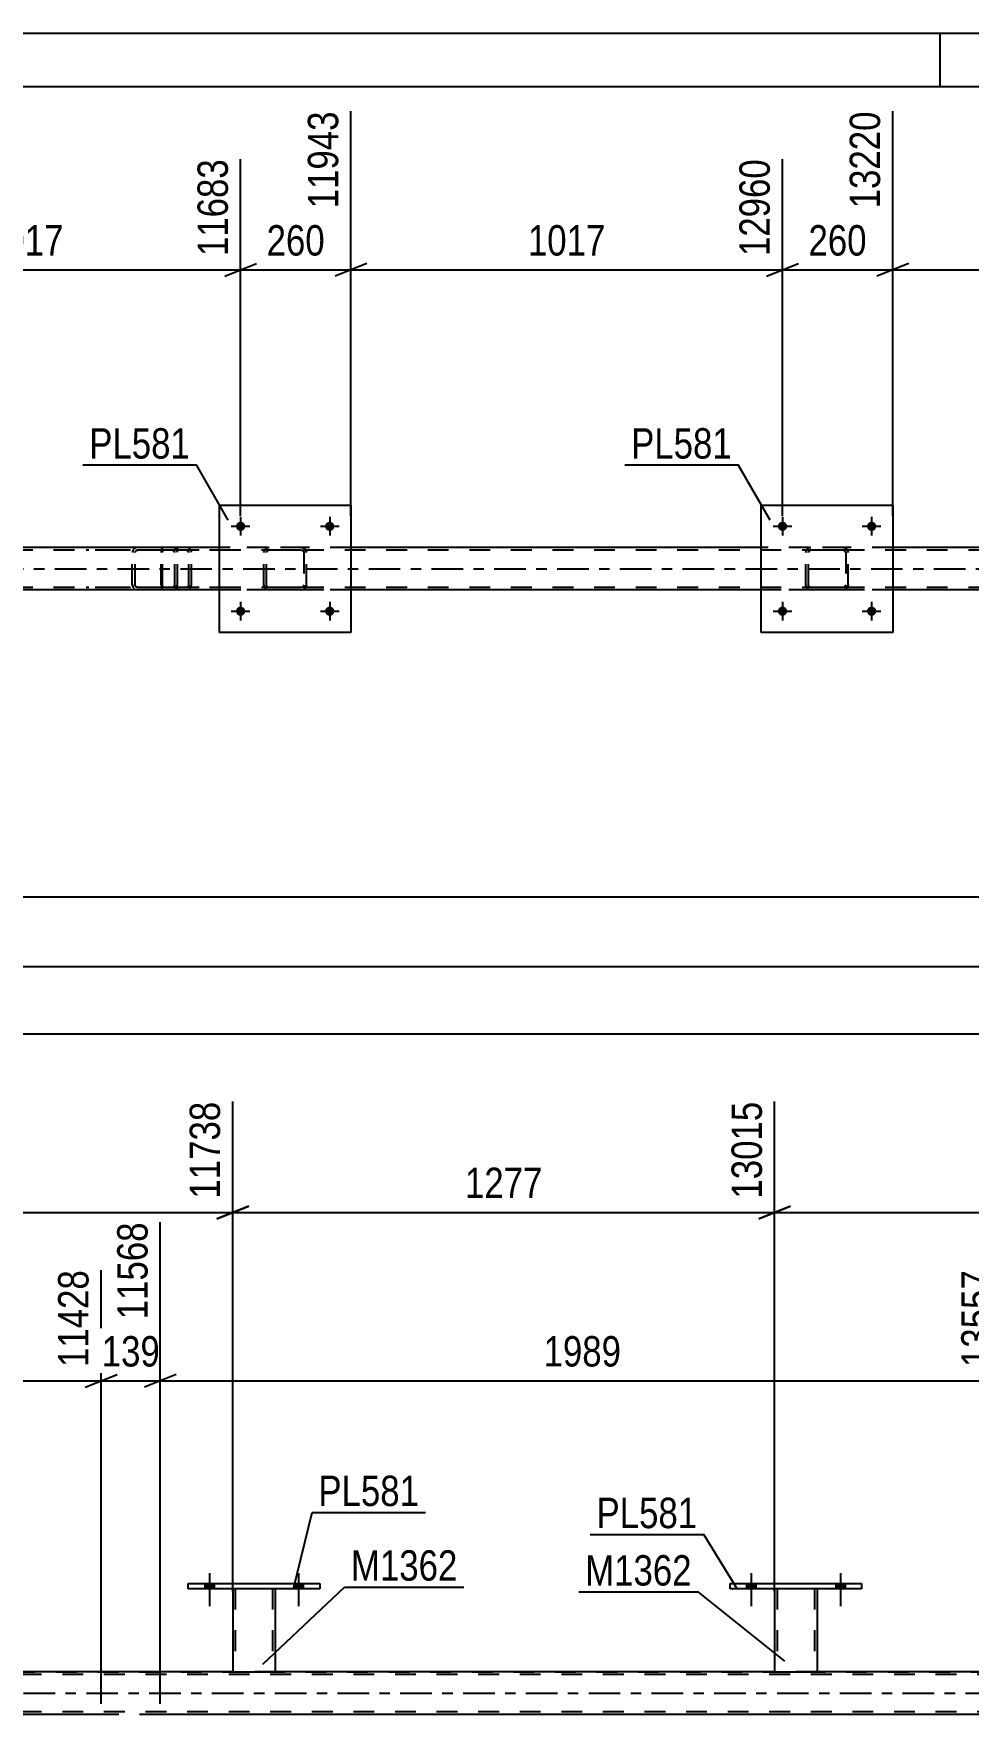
# Model space of a CAD drawing. Header units: millimetres. Extents: x 0 to 841, y 0 to 594.
# Drawn here: x 545.5 to 633.7, y 435.6 to 594 of the extents above; entities that cross this region are included whole.
import ezdxf

# ---------------------------------------------------------------- set-up
doc = ezdxf.new("R2010")
doc.units = ezdxf.units.MM
doc.linetypes.add('DXK_LINE_DOT2', pattern=[3.9198, 1.9599, -1.9599])
doc.linetypes.add('DXK_LINE_DOT3', pattern=[5.9187, 2.979, -0.9799, 0.9799, -0.9799])
doc.styles.add('Arial Narrow', font='ARIALN.TTF', dxfattribs={"height": 0.2})

# ---------------------------------------------------------------- blocks, each defined once
blk = doc.blocks.new('Unknown-275727060-1137')
at = {"color": 5, "linetype": 'Continuous'}
for p, q in [((841, 594), (0, 594)), ((631, 589), (631, 594)), ((836, 589), (5, 589))]:
    blk.add_line(p, q, dxfattribs=at)
blk = doc.blocks.new('Part-275727060-8220 - 3346')
at = {"color": 2, "linetype": 'Continuous'}
for p, q in [((614.13, 537.58), (614.13, 549.58)), ((614.13, 549.58), (626.53, 549.58)), ((626.53, 549.58), (626.53, 537.58)), ((626.53, 537.58), (614.13, 537.58))]:
    blk.add_line(p, q, dxfattribs=at)
blk = doc.blocks.new('Part-275727060-3447 - 3346')
at = {"color": 7, "linetype": 'DXK_LINE_DOT2'}
for p, q in [((557.57, 545.29), (557.55, 545.1)), ((557.55, 542.06), (557.55, 545.1)), ((557.63, 545.44), (557.57, 545.29)), ((557.72, 545.54), (557.63, 545.44)), ((557.69, 545.1), (557.7, 545.19)), ((557.69, 542.06), (557.69, 545.1)), ((557.7, 545.19), (557.73, 545.27)), ((557.82, 545.58), (557.72, 545.54)), ((557.73, 545.27), (557.77, 545.32)), ((557.77, 545.32), (557.82, 545.34)), ((564.08, 545.58), (557.82, 545.58)), ((564.08, 545.34), (557.82, 545.34)), ((559.1, 545.34), (559.1, 545.58)), ((560.11, 545.54), (559.91, 545.58)), ((559.91, 545.34), (560.01, 545.32)), ((560.01, 545.32), (560.09, 545.27)), ((560.09, 545.27), (560.15, 545.19)), ((560.15, 545.19), (560.17, 545.1)), ((560.17, 542.06), (560.17, 545.1)), ((560.38, 545.27), (560.38, 545.29)), ((560.42, 545.1), (560.38, 545.27)), ((560.42, 542.06), (560.42, 545.1)), ((557.55, 542.06), (557.57, 541.88)), ((557.57, 541.88), (557.63, 541.72)), ((557.63, 541.72), (557.72, 541.62)), ((557.7, 541.97), (557.69, 542.06)), ((557.73, 541.89), (557.7, 541.97)), ((557.72, 541.62), (557.82, 541.58)), ((557.77, 541.84), (557.73, 541.89)), ((557.82, 541.82), (557.77, 541.84)), ((564.08, 541.82), (557.82, 541.82)), ((559.1, 541.58), (559.1, 541.82)), ((560.01, 541.84), (559.91, 541.82)), ((559.91, 541.58), (560.11, 541.62)), ((560.09, 541.89), (560.01, 541.84)), ((560.15, 541.97), (560.09, 541.89)), ((560.17, 542.06), (560.15, 541.97)), ((560.38, 541.88), (560.4, 541.97)), ((560.4, 541.97), (560.42, 542.06)), ((564.08, 541.58), (557.82, 541.58))]:
    blk.add_line(p, q, dxfattribs=at)
for centre, start, end in [((559.93, 545.09), 23.8494, 68.8059), ((559.93, 542.08), 291.1941, 336.1506)]:
    blk.add_arc(centre, 0.492, start, end, dxfattribs=at)
blk = doc.blocks.new('Part-275727060-8218 - 3346')
at = {"color": 2, "linetype": 'Continuous'}
for p, q in [((563.05, 537.58), (563.05, 549.58)), ((563.05, 549.58), (575.45, 549.58)), ((575.45, 549.58), (575.45, 537.58)), ((575.45, 537.58), (563.05, 537.58))]:
    blk.add_line(p, q, dxfattribs=at)
blk = doc.blocks.new('Part-275727060-3448 - 3346')
at = {"color": 7, "linetype": 'DXK_LINE_DOT2'}
for p, q in [((558.59, 545.58), (550.49, 545.58)), ((558.59, 545.34), (550.49, 545.34)), ((554.88, 545.27), (554.84, 545.1)), ((554.84, 542.06), (554.84, 545.1)), ((554.88, 545.29), (554.88, 545.27)), ((555.1, 545.1), (555.12, 545.19)), ((555.1, 542.06), (555.1, 545.1)), ((555.12, 545.19), (555.17, 545.27)), ((555.35, 545.58), (555.16, 545.54)), ((555.17, 545.27), (555.26, 545.32)), ((555.26, 545.32), (555.35, 545.34)), ((558.78, 545.54), (558.59, 545.58)), ((558.59, 545.34), (558.69, 545.32)), ((558.69, 545.32), (558.77, 545.27)), ((558.77, 545.27), (558.82, 545.19)), ((558.82, 545.19), (558.84, 545.1)), ((558.84, 542.06), (558.84, 545.1)), ((559.06, 545.27), (559.06, 545.29)), ((559.1, 545.1), (559.06, 545.27)), ((559.1, 542.06), (559.1, 545.1)), ((558.59, 541.82), (550.49, 541.82)), ((554.84, 542.06), (554.86, 541.97)), ((554.86, 541.97), (554.88, 541.88)), ((555.12, 541.97), (555.1, 542.06)), ((555.17, 541.89), (555.12, 541.97)), ((555.16, 541.62), (555.35, 541.58)), ((555.26, 541.84), (555.17, 541.89)), ((555.35, 541.82), (555.26, 541.84)), ((558.69, 541.84), (558.59, 541.82)), ((558.59, 541.58), (558.78, 541.62)), ((558.77, 541.89), (558.69, 541.84)), ((558.82, 541.97), (558.77, 541.89)), ((558.84, 542.06), (558.82, 541.97)), ((559.06, 541.88), (559.08, 541.97)), ((559.08, 541.97), (559.1, 542.06)), ((558.59, 541.58), (550.49, 541.58))]:
    blk.add_line(p, q, dxfattribs=at)
for centre, start, end in [((555.33, 545.08), 110.7583, 155.68), ((558.61, 545.08), 24.32, 69.2417), ((555.33, 542.08), 204.32, 249.2417), ((558.61, 542.08), 290.7583, 335.68)]:
    blk.add_arc(centre, 0.496, start, end, dxfattribs=at)
blk = doc.blocks.new('Part-275727060-3472 - 3346')
at = {"color": 7, "linetype": 'DXK_LINE_DOT2'}
for p, q in [((745.37, 545.34), (97.71, 545.34)), ((575.45, 545.58), (563.05, 545.58)), ((626.53, 545.58), (614.13, 545.58)), ((745.37, 541.82), (97.71, 541.82)), ((745.37, 541.58), (124.54, 541.58)), ((575.45, 541.58), (563.05, 541.58)), ((626.53, 541.58), (614.13, 541.58))]:
    blk.add_line(p, q, dxfattribs=at)
at = {"color": 2, "linetype": 'Continuous'}
for p, q in [((563.05, 545.58), (524.37, 545.58)), ((614.13, 545.58), (575.45, 545.58)), ((665.21, 545.58), (626.53, 545.58)), ((563.05, 541.58), (524.37, 541.58)), ((614.13, 541.58), (575.45, 541.58)), ((665.21, 541.58), (626.53, 541.58))]:
    blk.add_line(p, q, dxfattribs=at)
at = {"color": 7, "linetype": 'DXK_LINE_DOT3'}
blk.add_line((97.71, 543.58), (745.37, 543.58), dxfattribs=at)
blk = doc.blocks.new('Part-275727060-8217 - 3346')
at = {"color": 7, "linetype": 'DXK_LINE_DOT2'}
for p, q in [((567.25, 545.1), (567.28, 545.29)), ((567.28, 545.29), (567.25, 545.1)), ((567.25, 542.06), (567.25, 545.1)), ((567.49, 545.1), (567.5, 545.19)), ((567.49, 542.06), (567.49, 545.1)), ((567.5, 545.19), (567.56, 545.27)), ((567.54, 545.54), (567.73, 545.58)), ((567.73, 545.58), (567.54, 545.54)), ((567.56, 545.27), (567.63, 545.32)), ((567.63, 545.32), (567.73, 545.34)), ((570.77, 545.58), (567.73, 545.58)), ((570.77, 545.34), (567.73, 545.34)), ((570.77, 545.58), (570.95, 545.54)), ((570.95, 545.54), (570.77, 545.58)), ((570.77, 545.34), (570.86, 545.32)), ((570.86, 545.32), (570.94, 545.27)), ((570.94, 545.27), (570.99, 545.19)), ((570.99, 545.19), (571.01, 545.1)), ((571.01, 545.1), (571.01, 542.06)), ((571.21, 545.29), (571.25, 545.1)), ((571.25, 545.1), (571.21, 545.29)), ((571.25, 542.06), (571.25, 545.1)), ((567.28, 541.88), (567.25, 542.06)), ((567.25, 542.06), (567.28, 541.88)), ((567.5, 541.97), (567.49, 542.06)), ((567.56, 541.89), (567.5, 541.97)), ((567.73, 541.58), (567.54, 541.62)), ((567.54, 541.62), (567.73, 541.58)), ((567.63, 541.84), (567.56, 541.89)), ((567.73, 541.82), (567.63, 541.84)), ((570.77, 541.82), (567.73, 541.82)), ((570.86, 541.84), (570.77, 541.82)), ((570.95, 541.62), (570.77, 541.58)), ((570.77, 541.58), (570.95, 541.62)), ((570.94, 541.89), (570.86, 541.84)), ((570.99, 541.97), (570.94, 541.89)), ((571.01, 542.06), (570.99, 541.97)), ((571.25, 542.06), (571.21, 541.88)), ((571.21, 541.88), (571.25, 542.06)), ((570.77, 541.58), (567.73, 541.58))]:
    blk.add_line(p, q, dxfattribs=at)
at = {"color": 7, "linetype": 'DXK_LINE_DOT3'}
blk.add_line((569.25, 543.58), (569.25, 543.58), dxfattribs=at)
at = {"color": 7, "linetype": 'DXK_LINE_DOT2'}
for centre, start, end in [((567.73, 545.1), 112.5, 157.5), ((567.73, 545.1), 112.5, 157.5), ((570.77, 545.1), 22.5, 67.5), ((570.77, 545.1), 22.5, 67.5), ((567.73, 542.06), 202.5, 247.5), ((567.73, 542.06), 202.5, 247.5), ((570.77, 542.06), 292.5, 337.5), ((570.77, 542.06), 292.5, 337.5)]:
    blk.add_arc(centre, 0.48, start, end, dxfattribs=at)
blk = doc.blocks.new('Part-275727060-8219 - 3346')
at = {"color": 7, "linetype": 'DXK_LINE_DOT2'}
for p, q in [((618.33, 545.1), (618.36, 545.29)), ((618.36, 545.29), (618.33, 545.1)), ((618.33, 542.06), (618.33, 545.1)), ((618.57, 545.1), (618.58, 545.19)), ((618.57, 542.06), (618.57, 545.1)), ((618.58, 545.19), (618.64, 545.27)), ((618.62, 545.54), (618.81, 545.58)), ((618.81, 545.58), (618.62, 545.54)), ((618.64, 545.27), (618.71, 545.32)), ((618.71, 545.32), (618.81, 545.34)), ((621.85, 545.58), (618.81, 545.58)), ((621.85, 545.34), (618.81, 545.34)), ((621.85, 545.58), (622.03, 545.54)), ((622.03, 545.54), (621.85, 545.58)), ((621.85, 545.34), (621.94, 545.32)), ((621.94, 545.32), (622.02, 545.27)), ((622.02, 545.27), (622.07, 545.19)), ((622.07, 545.19), (622.09, 545.1)), ((622.09, 545.1), (622.09, 542.06)), ((622.29, 545.29), (622.33, 545.1)), ((622.33, 545.1), (622.29, 545.29)), ((622.33, 542.06), (622.33, 545.1)), ((618.36, 541.88), (618.33, 542.06)), ((618.33, 542.06), (618.36, 541.88)), ((618.58, 541.97), (618.57, 542.06)), ((618.64, 541.89), (618.58, 541.97)), ((618.81, 541.58), (618.62, 541.62)), ((618.62, 541.62), (618.81, 541.58)), ((618.71, 541.84), (618.64, 541.89)), ((618.81, 541.82), (618.71, 541.84)), ((621.85, 541.82), (618.81, 541.82)), ((621.94, 541.84), (621.85, 541.82)), ((622.03, 541.62), (621.85, 541.58)), ((621.85, 541.58), (622.03, 541.62)), ((622.02, 541.89), (621.94, 541.84)), ((622.07, 541.97), (622.02, 541.89)), ((622.09, 542.06), (622.07, 541.97)), ((622.33, 542.06), (622.29, 541.88)), ((622.29, 541.88), (622.33, 542.06)), ((621.85, 541.58), (618.81, 541.58))]:
    blk.add_line(p, q, dxfattribs=at)
at = {"color": 7, "linetype": 'DXK_LINE_DOT3'}
blk.add_line((620.33, 543.58), (620.33, 543.58), dxfattribs=at)
at = {"color": 7, "linetype": 'DXK_LINE_DOT2'}
for centre, start, end in [((618.81, 545.1), 112.5, 157.5), ((618.81, 545.1), 112.5, 157.5), ((621.85, 545.1), 22.5, 67.5), ((621.85, 545.1), 22.5, 67.5), ((618.81, 542.06), 202.5, 247.5), ((618.81, 542.06), 202.5, 247.5), ((621.85, 542.06), 292.5, 337.5), ((621.85, 542.06), 292.5, 337.5)]:
    blk.add_arc(centre, 0.48, start, end, dxfattribs=at)
blk = doc.blocks.new('Bolt-275727060-8244 - 3346')
at = {"linetype": 'Continuous'}
for points in [[(565.49, 539.58, -1), (564.61, 539.58, -1)], [(573.89, 539.58, -1), (573.01, 539.58, -1)]]:
    blk.add_hatch(color=1, dxfattribs=at).paths.add_polyline_path(points)
at = {"color": 1, "linetype": 'Continuous'}
for p, q in [((565.05, 540.46), (565.05, 538.7)), ((573.45, 540.46), (573.45, 538.7)), ((564.17, 539.58), (565.93, 539.58)), ((572.57, 539.58), (574.33, 539.58))]:
    blk.add_line(p, q, dxfattribs=at)
blk = doc.blocks.new('Bolt-275727060-8245 - 3346')
at = {"linetype": 'Continuous'}
for points in [[(565.49, 547.58, -1), (564.61, 547.58, -1)], [(573.89, 547.58, -1), (573.01, 547.58, -1)]]:
    blk.add_hatch(color=1, dxfattribs=at).paths.add_polyline_path(points)
at = {"color": 1, "linetype": 'Continuous'}
for p, q in [((565.05, 548.46), (565.05, 546.7)), ((573.45, 548.46), (573.45, 546.7)), ((564.17, 547.58), (565.93, 547.58)), ((572.57, 547.58), (574.33, 547.58))]:
    blk.add_line(p, q, dxfattribs=at)
blk = doc.blocks.new('Bolt-275727060-8246 - 3346')
at = {"linetype": 'Continuous'}
for points in [[(616.57, 539.58, -1), (615.69, 539.58, -1)], [(624.97, 539.58, -1), (624.09, 539.58, -1)]]:
    blk.add_hatch(color=1, dxfattribs=at).paths.add_polyline_path(points)
at = {"color": 1, "linetype": 'Continuous'}
for p, q in [((616.13, 540.46), (616.13, 538.7)), ((624.53, 540.46), (624.53, 538.7)), ((615.25, 539.58), (617.01, 539.58)), ((623.65, 539.58), (625.41, 539.58))]:
    blk.add_line(p, q, dxfattribs=at)
blk = doc.blocks.new('Bolt-275727060-8247 - 3346')
at = {"linetype": 'Continuous'}
for points in [[(616.57, 547.58, -1), (615.69, 547.58, -1)], [(624.97, 547.58, -1), (624.09, 547.58, -1)]]:
    blk.add_hatch(color=1, dxfattribs=at).paths.add_polyline_path(points)
at = {"color": 1, "linetype": 'Continuous'}
for p, q in [((616.13, 548.46), (616.13, 546.7)), ((624.53, 548.46), (624.53, 546.7)), ((615.25, 547.58), (617.01, 547.58)), ((623.65, 547.58), (625.41, 547.58))]:
    blk.add_line(p, q, dxfattribs=at)
blk = doc.blocks.new('Part-275727060-1475 - 1361')
at = {"color": 7, "linetype": 'DXK_LINE_DOT2'}
for p, q in [((734.44, 439.4), (94.77, 439.4)), ((155.67, 439.64), (734.44, 439.64)), ((568.31, 439.64), (564.31, 439.64)), ((619.39, 439.64), (615.39, 439.64)), ((734.44, 435.88), (94.77, 435.88)), ((557.48, 435.64), (551.91, 435.64))]:
    blk.add_line(p, q, dxfattribs=at)
at = {"color": 2, "linetype": 'Continuous'}
for p, q in [((564.31, 439.64), (517.23, 439.64)), ((615.39, 439.64), (568.31, 439.64)), ((666.47, 439.64), (619.39, 439.64)), ((551.91, 435.64), (472.35, 435.64)), ((637.04, 435.64), (557.48, 435.64))]:
    blk.add_line(p, q, dxfattribs=at)
at = {"color": 7, "linetype": 'DXK_LINE_DOT3'}
blk.add_line((94.77, 437.64), (734.44, 437.64), dxfattribs=at)
blk = doc.blocks.new('Part-275727060-6774 - 1361')
at = {"color": 7, "linetype": 'DXK_LINE_DOT2'}
for p, q in [((564.31, 447.49), (568.31, 447.49)), ((564.31, 447.48), (564.31, 447.49)), ((564.31, 447.49), (564.31, 447.48)), ((564.55, 447.49), (564.55, 439.64)), ((568.07, 447.49), (568.07, 439.64)), ((568.31, 447.49), (568.31, 447.48)), ((568.31, 447.48), (568.31, 447.49)), ((568.02, 439.64), (568.05, 439.64)), ((568.02, 439.64), (568.05, 439.64)), ((568.05, 439.64), (568.07, 439.64)), ((568.05, 439.64), (568.07, 439.64))]:
    blk.add_line(p, q, dxfattribs=at)
at = {"color": 2, "linetype": 'Continuous'}
for p, q in [((564.31, 447.48), (564.31, 439.64)), ((568.31, 447.48), (568.31, 439.64)), ((564.31, 439.64), (568.31, 439.64))]:
    blk.add_line(p, q, dxfattribs=at)
blk = doc.blocks.new('Part-275727060-6775 - 1361')
at = {"color": 2, "linetype": 'Continuous'}
for p, q in [((560.11, 447.96), (572.51, 447.96)), ((560.11, 447.48), (560.11, 447.96)), ((572.51, 447.48), (560.11, 447.48)), ((572.51, 447.96), (572.51, 447.48))]:
    blk.add_line(p, q, dxfattribs=at)
blk = doc.blocks.new('Part-275727060-6777 - 1361')
at = {"color": 2, "linetype": 'Continuous'}
for p, q in [((611.19, 447.96), (623.59, 447.96)), ((611.19, 447.48), (611.19, 447.96)), ((623.59, 447.48), (611.19, 447.48)), ((623.59, 447.96), (623.59, 447.48))]:
    blk.add_line(p, q, dxfattribs=at)
blk = doc.blocks.new('Part-275727060-6776 - 1361')
at = {"color": 7, "linetype": 'DXK_LINE_DOT2'}
for p, q in [((615.39, 447.49), (619.39, 447.49)), ((615.39, 447.48), (615.39, 447.49)), ((615.39, 447.49), (615.39, 447.48)), ((615.63, 447.49), (615.63, 439.64)), ((619.15, 447.49), (619.15, 439.64)), ((619.39, 447.49), (619.39, 447.48)), ((619.39, 447.48), (619.39, 447.49)), ((619.1, 439.64), (619.14, 439.64)), ((619.1, 439.64), (619.14, 439.64)), ((619.14, 439.64), (619.15, 439.64)), ((619.14, 439.64), (619.15, 439.64))]:
    blk.add_line(p, q, dxfattribs=at)
at = {"color": 2, "linetype": 'Continuous'}
for p, q in [((615.39, 447.48), (615.39, 439.64)), ((619.39, 447.48), (619.39, 439.64)), ((615.39, 439.64), (619.39, 439.64))]:
    blk.add_line(p, q, dxfattribs=at)
blk = doc.blocks.new('Bolt-275727060-6801 - 1361')
at = {"linetype": 'Continuous'}
for points in [[(561.67, 447.48), (562.55, 447.48), (562.55, 447.96), (561.67, 447.96)], [(570.07, 447.48), (570.95, 447.48), (570.95, 447.96), (570.07, 447.96)]]:
    blk.add_hatch(color=1, dxfattribs=at).paths.add_polyline_path(points)
at = {"color": 1, "linetype": 'Continuous'}
for p, q in [((562.11, 448.96), (562.11, 445.84)), ((570.51, 448.96), (570.51, 445.84)), ((561.67, 447.96), (561.67, 447.48)), ((562.55, 447.96), (562.55, 447.48)), ((570.07, 447.96), (570.07, 447.48)), ((570.95, 447.96), (570.95, 447.48))]:
    blk.add_line(p, q, dxfattribs=at)
blk = doc.blocks.new('Bolt-275727060-6802 - 1361')
at = {"linetype": 'Continuous'}
for points in [[(561.67, 447.48), (562.55, 447.48), (562.55, 447.96), (561.67, 447.96)], [(570.07, 447.48), (570.95, 447.48), (570.95, 447.96), (570.07, 447.96)]]:
    blk.add_hatch(color=1, dxfattribs=at).paths.add_polyline_path(points)
at = {"color": 1, "linetype": 'Continuous'}
for p, q in [((562.11, 448.96), (562.11, 445.84)), ((570.51, 448.96), (570.51, 445.84)), ((561.67, 447.96), (561.67, 447.48)), ((562.55, 447.96), (562.55, 447.48)), ((570.07, 447.96), (570.07, 447.48)), ((570.95, 447.96), (570.95, 447.48))]:
    blk.add_line(p, q, dxfattribs=at)
blk = doc.blocks.new('Bolt-275727060-6803 - 1361')
at = {"linetype": 'Continuous'}
for points in [[(612.75, 447.48), (613.63, 447.48), (613.63, 447.96), (612.75, 447.96)], [(621.15, 447.48), (622.03, 447.48), (622.03, 447.96), (621.15, 447.96)]]:
    blk.add_hatch(color=1, dxfattribs=at).paths.add_polyline_path(points)
at = {"color": 1, "linetype": 'Continuous'}
for p, q in [((613.19, 448.96), (613.19, 445.84)), ((621.59, 448.96), (621.59, 445.84)), ((612.75, 447.96), (612.75, 447.48)), ((613.63, 447.96), (613.63, 447.48)), ((621.15, 447.96), (621.15, 447.48)), ((622.03, 447.96), (622.03, 447.48))]:
    blk.add_line(p, q, dxfattribs=at)
blk = doc.blocks.new('Bolt-275727060-6804 - 1361')
at = {"linetype": 'Continuous'}
for points in [[(612.75, 447.48), (613.63, 447.48), (613.63, 447.96), (612.75, 447.96)], [(621.15, 447.48), (622.03, 447.48), (622.03, 447.96), (621.15, 447.96)]]:
    blk.add_hatch(color=1, dxfattribs=at).paths.add_polyline_path(points)
at = {"color": 1, "linetype": 'Continuous'}
for p, q in [((613.19, 448.96), (613.19, 445.84)), ((621.59, 448.96), (621.59, 445.84)), ((612.75, 447.96), (612.75, 447.48)), ((613.63, 447.96), (613.63, 447.48)), ((621.15, 447.96), (621.15, 447.48)), ((622.03, 447.96), (622.03, 447.48))]:
    blk.add_line(p, q, dxfattribs=at)
blk = doc.blocks.new('StraightDimension-275727060-3824 - 3346')
at = {"color": 7, "linetype": 'Continuous'}
blk.add_line((97.07, 499.77), (791.03, 499.77), dxfattribs=at)
blk = doc.blocks.new('StraightDimension-275727060-3845 - 3346')
at = {"color": 7, "linetype": 'Continuous'}
blk.add_line((97.71, 506.11), (790.39, 506.11), dxfattribs=at)
blk = doc.blocks.new('StraightDimension-275727060-3880 - 3346')
at = {"color": 7, "linetype": 'Continuous'}
blk.add_line((212.5, 512.68), (790.39, 512.68), dxfattribs=at)
blk = doc.blocks.new('StraightDimension-275727060-14408 - 3346')
at = {"color": 7, "linetype": 'Continuous'}
for p, q in [((626.53, 548.58), (626.53, 586.68)), ((667.21, 548.58), (667.21, 582.18)), ((628.03, 572.34), (625.03, 571.14)), ((626.53, 571.74), (667.21, 571.74)), ((665.71, 571.14), (668.71, 572.34))]:
    blk.add_line(p, q, dxfattribs=at)
at = {"color": 0, "linetype": 'Continuous'}
blk.add_wipeout([(666.61, 582.78), (662.41, 582.78), (662.41, 572.44), (666.61, 572.44)], dxfattribs=at)
at = {"color": 0}
blk.add_wipeout([(651.12, 572.49), (651.12, 576.69), (642.61, 576.69), (642.61, 572.49)], dxfattribs=at)
at = {"color": 3, "linetype": 'Continuous', "style": 'Arial Narrow'}
blk.add_text('14238', height=2.863, rotation=90.0002, dxfattribs=at).set_placement((666.01, 573.04))
at = {"color": 3, "style": 'Arial Narrow'}
blk.add_text('1017', height=2.863, dxfattribs=at).set_placement((643.21, 573.09))
blk = doc.blocks.new('StraightDimension-275727060-14409 - 3346')
at = {"color": 7, "linetype": 'Continuous'}
for p, q in [((626.53, 548.58), (626.53, 586.68)), ((616.13, 548.58), (616.13, 582.18)), ((614.63, 571.14), (617.63, 572.34)), ((616.13, 571.74), (626.53, 571.74)), ((628.03, 572.34), (625.03, 571.14))]:
    blk.add_line(p, q, dxfattribs=at)
at = {"color": 0}
blk.add_wipeout([(624.67, 572.49), (624.67, 576.69), (617.98, 576.69), (617.98, 572.49)], dxfattribs=at)
at = {"color": 3, "style": 'Arial Narrow'}
blk.add_text('260', height=2.863, dxfattribs=at).set_placement((618.58, 573.09))
at = {"color": 0, "linetype": 'Continuous'}
blk.add_wipeout([(625.93, 587.28), (621.73, 587.28), (621.73, 576.94), (625.93, 576.94)], dxfattribs=at)
at = {"color": 3, "linetype": 'Continuous', "style": 'Arial Narrow'}
blk.add_text('13220', height=2.863, rotation=90.0002, dxfattribs=at).set_placement((625.33, 577.54))
blk = doc.blocks.new('StraightDimension-275727060-14410 - 3346')
at = {"color": 7, "linetype": 'Continuous'}
for p, q in [((575.45, 548.58), (575.45, 586.68)), ((616.13, 548.58), (616.13, 582.18)), ((576.95, 572.34), (573.95, 571.14)), ((575.45, 571.74), (616.13, 571.74)), ((614.63, 571.14), (617.63, 572.34))]:
    blk.add_line(p, q, dxfattribs=at)
at = {"color": 0, "linetype": 'Continuous'}
blk.add_wipeout([(615.53, 582.78), (611.33, 582.78), (611.33, 572.44), (615.53, 572.44)], dxfattribs=at)
at = {"color": 0}
blk.add_wipeout([(600.04, 572.49), (600.04, 576.69), (591.53, 576.69), (591.53, 572.49)], dxfattribs=at)
at = {"color": 3, "linetype": 'Continuous', "style": 'Arial Narrow'}
blk.add_text('12960', height=2.863, rotation=90.0002, dxfattribs=at).set_placement((614.93, 573.04))
at = {"color": 3, "style": 'Arial Narrow'}
blk.add_text('1017', height=2.863, dxfattribs=at).set_placement((592.13, 573.09))
blk = doc.blocks.new('StraightDimension-275727060-14411 - 3346')
at = {"color": 7, "linetype": 'Continuous'}
for p, q in [((575.45, 548.58), (575.45, 586.68)), ((565.05, 548.58), (565.05, 582.18)), ((563.55, 571.14), (566.55, 572.34)), ((565.05, 571.74), (575.45, 571.74)), ((576.95, 572.34), (573.95, 571.14))]:
    blk.add_line(p, q, dxfattribs=at)
at = {"color": 0}
blk.add_wipeout([(573.59, 572.49), (573.59, 576.69), (566.9, 576.69), (566.9, 572.49)], dxfattribs=at)
at = {"color": 3, "style": 'Arial Narrow'}
blk.add_text('260', height=2.863, dxfattribs=at).set_placement((567.5, 573.09))
at = {"color": 0, "linetype": 'Continuous'}
blk.add_wipeout([(574.85, 587.28), (570.65, 587.28), (570.65, 576.94), (574.85, 576.94)], dxfattribs=at)
at = {"color": 3, "linetype": 'Continuous', "style": 'Arial Narrow'}
blk.add_text('11943', height=2.863, rotation=90.0002, dxfattribs=at).set_placement((574.25, 577.54))
blk = doc.blocks.new('StraightDimension-275727060-14412 - 3346')
at = {"color": 7, "linetype": 'Continuous'}
for p, q in [((524.37, 548.58), (524.37, 586.68)), ((565.05, 548.58), (565.05, 582.18)), ((525.87, 572.34), (522.87, 571.14)), ((524.37, 571.74), (565.05, 571.74)), ((563.55, 571.14), (566.55, 572.34))]:
    blk.add_line(p, q, dxfattribs=at)
at = {"color": 0, "linetype": 'Continuous'}
blk.add_wipeout([(564.45, 582.78), (560.25, 582.78), (560.25, 572.44), (564.45, 572.44)], dxfattribs=at)
at = {"color": 0}
blk.add_wipeout([(548.96, 572.49), (548.96, 576.69), (540.45, 576.69), (540.45, 572.49)], dxfattribs=at)
at = {"color": 3, "linetype": 'Continuous', "style": 'Arial Narrow'}
blk.add_text('11683', height=2.863, rotation=90.0002, dxfattribs=at).set_placement((563.85, 573.04))
at = {"color": 3, "style": 'Arial Narrow'}
blk.add_text('1017', height=2.863, dxfattribs=at).set_placement((541.05, 573.09))
blk = doc.blocks.new('StraightDimension-275727060-2132 - 1361')
at = {"color": 7, "linetype": 'Continuous'}
for p, q in [((472.35, 436.64), (472.35, 480.18)), ((551.91, 436.64), (551.91, 477.51)), ((473.85, 467.67), (470.85, 466.47)), ((550.41, 466.47), (553.41, 467.67)), ((472.35, 467.07), (551.91, 467.07))]:
    blk.add_line(p, q, dxfattribs=at)
at = {"color": 0, "linetype": 'Continuous'}
blk.add_wipeout([(551.31, 478.11), (547.11, 478.11), (547.11, 467.77), (551.31, 467.77)], dxfattribs=at)
at = {"color": 0}
blk.add_wipeout([(516.39, 467.82), (516.39, 472.02), (507.87, 472.02), (507.87, 467.82)], dxfattribs=at)
at = {"color": 3, "linetype": 'Continuous', "style": 'Arial Narrow'}
blk.add_text('11428', height=2.863, rotation=90.0002, dxfattribs=at).set_placement((550.71, 468.37))
at = {"color": 3, "style": 'Arial Narrow'}
blk.add_text('1989', height=2.863, dxfattribs=at).set_placement((508.47, 468.42))
blk = doc.blocks.new('StraightDimension-275727060-2156 - 1361')
at = {"color": 7, "linetype": 'Continuous'}
for p, q in [((557.48, 436.64), (557.48, 482.01)), ((551.91, 436.64), (551.91, 477.51)), ((550.41, 466.47), (553.41, 467.67)), ((558.98, 467.67), (555.98, 466.47)), ((551.91, 467.07), (557.48, 467.07))]:
    blk.add_line(p, q, dxfattribs=at)
at = {"color": 0}
blk.add_wipeout([(558.04, 467.82), (558.04, 472.02), (551.36, 472.02), (551.36, 467.82)], dxfattribs=at)
at = {"color": 3, "style": 'Arial Narrow'}
blk.add_text('139', height=2.863, dxfattribs=at).set_placement((551.96, 468.42))
at = {"color": 0, "linetype": 'Continuous'}
blk.add_wipeout([(556.88, 482.61), (552.68, 482.61), (552.68, 472.27), (556.88, 472.27)], dxfattribs=at)
at = {"color": 3, "linetype": 'Continuous', "style": 'Arial Narrow'}
blk.add_text('11568', height=2.863, rotation=90.0002, dxfattribs=at).set_placement((556.28, 472.87))
blk = doc.blocks.new('StraightDimension-275727060-2180 - 1361')
at = {"color": 7, "linetype": 'Continuous'}
for p, q in [((557.48, 436.64), (557.48, 482.01)), ((637.04, 436.64), (637.04, 477.51)), ((558.98, 467.67), (555.98, 466.47)), ((635.54, 466.47), (638.54, 467.67)), ((557.48, 467.07), (637.04, 467.07))]:
    blk.add_line(p, q, dxfattribs=at)
at = {"color": 0, "linetype": 'Continuous'}
blk.add_wipeout([(636.44, 478.11), (632.24, 478.11), (632.24, 467.77), (636.44, 467.77)], dxfattribs=at)
at = {"color": 0}
blk.add_wipeout([(601.52, 467.82), (601.52, 472.02), (593.01, 472.02), (593.01, 467.82)], dxfattribs=at)
at = {"color": 3, "linetype": 'Continuous', "style": 'Arial Narrow'}
blk.add_text('13557', height=2.863, rotation=90.0002, dxfattribs=at).set_placement((635.84, 468.37))
at = {"color": 3, "style": 'Arial Narrow'}
blk.add_text('1989', height=2.863, dxfattribs=at).set_placement((593.61, 468.42))
blk = doc.blocks.new('StraightDimension-275727060-16340 - 1361')
at = {"color": 7, "linetype": 'Continuous'}
for p, q in [((615.39, 447.23), (615.39, 493.38)), ((666.47, 447.23), (666.47, 493.38)), ((616.89, 483.54), (613.89, 482.34)), ((664.97, 482.34), (667.97, 483.54)), ((615.39, 482.94), (666.47, 482.94))]:
    blk.add_line(p, q, dxfattribs=at)
at = {"color": 0, "linetype": 'Continuous'}
blk.add_wipeout([(665.87, 493.98), (661.67, 493.98), (661.67, 483.64), (665.87, 483.64)], dxfattribs=at)
at = {"color": 0}
blk.add_wipeout([(645.19, 483.69), (645.19, 487.89), (636.68, 487.89), (636.68, 483.69)], dxfattribs=at)
at = {"color": 3, "linetype": 'Continuous', "style": 'Arial Narrow'}
blk.add_text('14293', height=2.863, rotation=90.0002, dxfattribs=at).set_placement((665.27, 484.24))
at = {"color": 3, "style": 'Arial Narrow'}
blk.add_text('1277', height=2.863, dxfattribs=at).set_placement((637.28, 484.29))
blk = doc.blocks.new('StraightDimension-275727060-16341 - 1361')
at = {"color": 7, "linetype": 'Continuous'}
for p, q in [((564.31, 447.23), (564.31, 493.38)), ((615.39, 447.23), (615.39, 493.38)), ((565.81, 483.54), (562.81, 482.34)), ((613.89, 482.34), (616.89, 483.54)), ((564.31, 482.94), (615.39, 482.94))]:
    blk.add_line(p, q, dxfattribs=at)
at = {"color": 0, "linetype": 'Continuous'}
blk.add_wipeout([(614.79, 493.98), (610.59, 493.98), (610.59, 483.64), (614.79, 483.64)], dxfattribs=at)
at = {"color": 0}
blk.add_wipeout([(594.11, 483.69), (594.11, 487.89), (585.6, 487.89), (585.6, 483.69)], dxfattribs=at)
at = {"color": 3, "linetype": 'Continuous', "style": 'Arial Narrow'}
blk.add_text('13015', height=2.863, rotation=90.0002, dxfattribs=at).set_placement((614.19, 484.24))
at = {"color": 3, "style": 'Arial Narrow'}
blk.add_text('1277', height=2.863, dxfattribs=at).set_placement((586.2, 484.29))
blk = doc.blocks.new('StraightDimension-275727060-16342 - 1361')
at = {"color": 7, "linetype": 'Continuous'}
for p, q in [((513.23, 446.88), (513.23, 493.38)), ((564.31, 447.23), (564.31, 493.38)), ((514.73, 483.54), (511.73, 482.34)), ((562.81, 482.34), (565.81, 483.54)), ((513.23, 482.94), (564.31, 482.94))]:
    blk.add_line(p, q, dxfattribs=at)
at = {"color": 0, "linetype": 'Continuous'}
blk.add_wipeout([(563.71, 493.98), (559.51, 493.98), (559.51, 483.64), (563.71, 483.64)], dxfattribs=at)
at = {"color": 0}
blk.add_wipeout([(543.03, 483.69), (543.03, 487.89), (534.52, 487.89), (534.52, 483.69)], dxfattribs=at)
at = {"color": 3, "linetype": 'Continuous', "style": 'Arial Narrow'}
blk.add_text('11738', height=2.863, rotation=90.0002, dxfattribs=at).set_placement((563.11, 484.24))
at = {"color": 3, "style": 'Arial Narrow'}
blk.add_text('1277', height=2.863, dxfattribs=at).set_placement((535.12, 484.29))
blk = doc.blocks.new('Mark-275727060-14885 - 3346')
at = {"color": 0}
blk.add_wipeout([(560.28, 553.96), (560.28, 556.96), (550.78, 556.96), (550.78, 553.96)], dxfattribs=at)
blk.add_wipeout([(560.28, 553.96), (560.28, 556.96), (550.78, 556.96), (550.78, 553.96)], dxfattribs=at)
at = {"color": 30, "linetype": 'Continuous'}
for p in [(550.18, 553.36), (563.88, 548.16)]:
    blk.add_line(p, (560.88, 553.36), dxfattribs=at)
at = {"color": 3, "style": 'Arial Narrow'}
blk.add_text('PL581', height=2.863, dxfattribs=at).set_placement((550.78, 553.96))
blk = doc.blocks.new('Mark-275727060-14888 - 3346')
at = {"color": 0}
blk.add_wipeout([(611.36, 553.96), (611.36, 556.96), (601.86, 556.96), (601.86, 553.96)], dxfattribs=at)
blk.add_wipeout([(611.36, 553.96), (611.36, 556.96), (601.86, 556.96), (601.86, 553.96)], dxfattribs=at)
at = {"color": 30, "linetype": 'Continuous'}
for p in [(601.26, 553.36), (614.96, 548.16)]:
    blk.add_line(p, (611.96, 553.36), dxfattribs=at)
at = {"color": 3, "style": 'Arial Narrow'}
blk.add_text('PL581', height=2.863, dxfattribs=at).set_placement((601.86, 553.96))
blk = doc.blocks.new('Mark-275727060-15002 - 1361')
at = {"color": 0}
blk.add_wipeout([(581.89, 455.27), (581.89, 458.27), (572.38, 458.27), (572.38, 455.27)], dxfattribs=at)
blk.add_wipeout([(581.89, 455.27), (581.89, 458.27), (572.38, 458.27), (572.38, 455.27)], dxfattribs=at)
at = {"color": 30, "linetype": 'Continuous'}
for p, q in [((570.04, 447.48), (571.78, 454.67)), ((571.78, 454.67), (582.49, 454.67))]:
    blk.add_line(p, q, dxfattribs=at)
at = {"color": 3, "style": 'Arial Narrow'}
blk.add_text('PL581', height=2.863, dxfattribs=at).set_placement((572.38, 455.27))
blk = doc.blocks.new('Mark-275727060-14999 - 1361')
at = {"color": 0}
blk.add_wipeout([(585.5, 448.24), (585.5, 451.24), (575.45, 451.24), (575.45, 448.24)], dxfattribs=at)
blk.add_wipeout([(585.5, 448.24), (585.5, 451.24), (575.45, 451.24), (575.45, 448.24)], dxfattribs=at)
at = {"color": 30, "linetype": 'Continuous'}
for p, q in [((567.14, 440.37), (574.85, 447.64)), ((574.85, 447.64), (586.1, 447.64))]:
    blk.add_line(p, q, dxfattribs=at)
at = {"color": 3, "style": 'Arial Narrow'}
blk.add_text('M1362', height=2.863, dxfattribs=at).set_placement((575.45, 448.24))
blk = doc.blocks.new('Mark-275727060-15005 - 1361')
at = {"color": 0}
blk.add_wipeout([(607.58, 447.78), (607.58, 450.78), (597.53, 450.78), (597.53, 447.78)], dxfattribs=at)
blk.add_wipeout([(607.58, 447.78), (607.58, 450.78), (597.53, 450.78), (597.53, 447.78)], dxfattribs=at)
at = {"color": 30, "linetype": 'Continuous'}
for p in [(596.93, 447.18), (616.35, 440.67)]:
    blk.add_line(p, (608.18, 447.18), dxfattribs=at)
at = {"color": 3, "style": 'Arial Narrow'}
blk.add_text('M1362', height=2.863, dxfattribs=at).set_placement((597.53, 447.78))
blk = doc.blocks.new('Mark-275727060-15008 - 1361')
at = {"color": 0}
blk.add_wipeout([(608.1, 453.19), (608.1, 456.19), (598.6, 456.19), (598.6, 453.19)], dxfattribs=at)
blk.add_wipeout([(608.1, 453.19), (608.1, 456.19), (598.6, 456.19), (598.6, 453.19)], dxfattribs=at)
at = {"color": 30, "linetype": 'Continuous'}
for p in [(598, 452.59), (611.86, 447.48)]:
    blk.add_line(p, (608.7, 452.59), dxfattribs=at)
at = {"color": 3, "style": 'Arial Narrow'}
blk.add_text('PL581', height=2.863, dxfattribs=at).set_placement((598.6, 453.19))

msp = doc.modelspace()

# ---------------------------------------------------------------- block references
for name in ['Unknown-275727060-1137', 'Part-275727060-8218 - 3346', 'Part-275727060-8220 - 3346', 'Bolt-275727060-8245 - 3346', 'Bolt-275727060-8247 - 3346', 'Part-275727060-3472 - 3346', 'Part-275727060-3448 - 3346', 'Part-275727060-3447 - 3346', 'Part-275727060-8217 - 3346', 'Part-275727060-8219 - 3346', 'Bolt-275727060-8244 - 3346', 'Bolt-275727060-8246 - 3346', 'Bolt-275727060-6801 - 1361', 'Bolt-275727060-6802 - 1361', 'Bolt-275727060-6803 - 1361', 'Bolt-275727060-6804 - 1361', 'Part-275727060-6775 - 1361', 'Part-275727060-6774 - 1361', 'Part-275727060-6777 - 1361', 'Part-275727060-6776 - 1361', 'Part-275727060-1475 - 1361']:
    msp.add_blockref(name, (0, 0))

# ---------------------------------------------------------------- next in the draw order: block references
for name in ['StraightDimension-275727060-14408 - 3346', 'StraightDimension-275727060-3824 - 3346', 'StraightDimension-275727060-2132 - 1361']:
    msp.add_blockref(name, (0, 0))

# ---------------------------------------------------------------- next in the draw order: block references
for name in ['StraightDimension-275727060-14409 - 3346', 'StraightDimension-275727060-3845 - 3346', 'StraightDimension-275727060-2156 - 1361']:
    msp.add_blockref(name, (0, 0))

# ---------------------------------------------------------------- next in the draw order: block references
for name in ['StraightDimension-275727060-14410 - 3346', 'StraightDimension-275727060-3880 - 3346', 'StraightDimension-275727060-2180 - 1361']:
    msp.add_blockref(name, (0, 0))

# ---------------------------------------------------------------- next in the draw order: block references
for name in ['StraightDimension-275727060-14411 - 3346', 'Mark-275727060-14888 - 3346', 'StraightDimension-275727060-16340 - 1361']:
    msp.add_blockref(name, (0, 0))

# ---------------------------------------------------------------- next in the draw order: block references
for name in ['StraightDimension-275727060-14412 - 3346', 'StraightDimension-275727060-16341 - 1361']:
    msp.add_blockref(name, (0, 0))

# ---------------------------------------------------------------- next in the draw order: block references
for name in ['Mark-275727060-14885 - 3346', 'StraightDimension-275727060-16342 - 1361', 'Mark-275727060-15002 - 1361', 'Mark-275727060-15005 - 1361']:
    msp.add_blockref(name, (0, 0))

# ---------------------------------------------------------------- next in the draw order: block references
for name in ['Mark-275727060-15008 - 1361', 'Mark-275727060-14999 - 1361']:
    msp.add_blockref(name, (0, 0))

doc.saveas('drawing.dxf')
